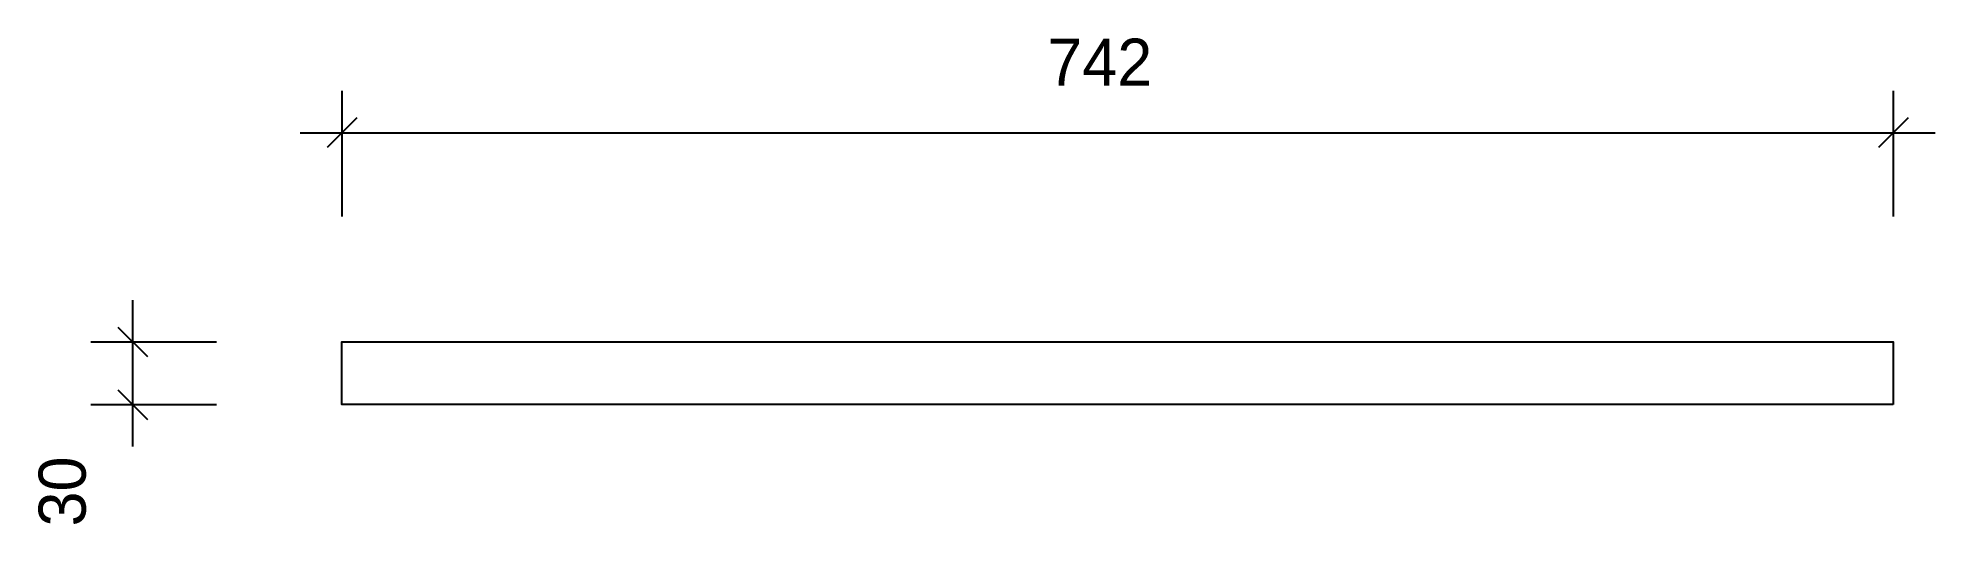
# Model space of a CAD drawing. Header units: millimetres. Extents: x -145 to 762, y -57 to 175.
import ezdxf
from ezdxf.enums import TextEntityAlignment as Align

# ---------------------------------------------------------------- set-up
doc = ezdxf.new("R2010")
doc.units = ezdxf.units.MM
for name, color, linetype in [('CONTOUR', 7, 'CONTINUOUS'), ('DIMLINES', 7, 'CONTINUOUS'), ('DIMLINESTEXT', 7, 'CONTINUOUS')]:
    doc.layers.add(name, color=color, linetype=linetype)

msp = doc.modelspace()

# ---------------------------------------------------------------- linework, layer by layer
at = {"layer": 'CONTOUR', "color": 0, "linetype": '0'}
msp.add_lwpolyline([(741.634, 0), (0, 0), (0, 30), (741.634, 30), (741.634, 0)], dxfattribs=at)
at = {"layer": 'DIMLINES', "color": 0}
for p, q in [((0, 150), (0, 90)), ((741.634, 150), (741.634, 90)), ((7.071, 137.071), (-7.071, 122.929)), ((748.705, 137.071), (734.563, 122.929)), ((-20, 130), (761.634, 130)), ((-100, -20), (-100, 50)), ((-107.071, 37.071), (-92.929, 22.929)), ((-120, 30), (-60, 30)), ((-120, 0), (-60, 0)), ((-107.071, 7.071), (-92.929, -7.071))]:
    msp.add_line(p, q, dxfattribs=at)

# ---------------------------------------------------------------- texts
at = {"layer": 'DIMLINESTEXT'}
msp.add_text('742', height=22.5, dxfattribs=at).set_placement((337.215, 175), align=Align.TOP_LEFT)
msp.add_text('30', height=22.5, rotation=90, dxfattribs=at).set_placement((-145, -58.303), align=Align.TOP_LEFT)

doc.saveas('drawing.dxf')
